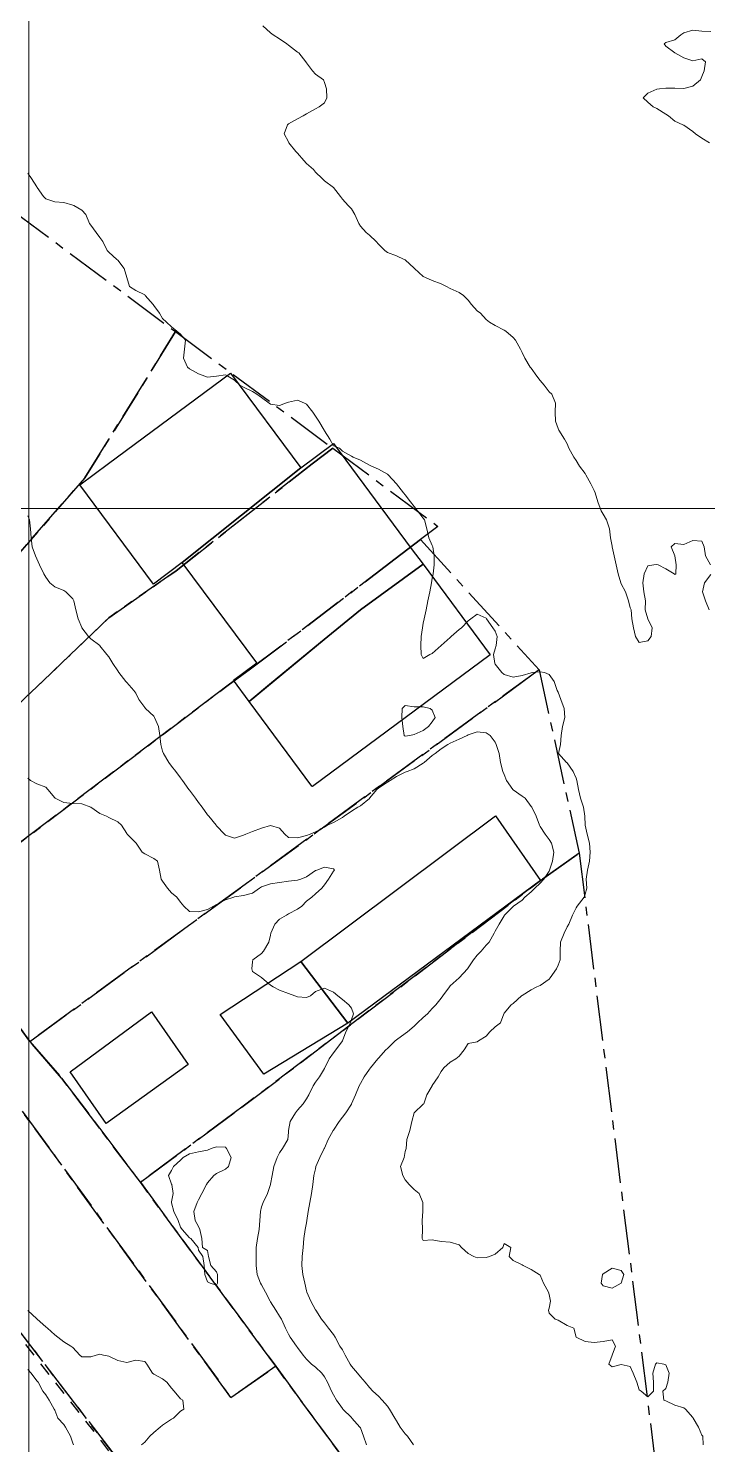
# Model space of a CAD drawing. Header units: centimetres. Extents: x 0 to 642158, y -847 to 649707.
# Drawn here: x 617166.8 to 617204.6, y 621535.3 to 621614.1 of the extents above; entities that cross this region are included whole.
import ezdxf

# ---------------------------------------------------------------- set-up
doc = ezdxf.new("R2010")
doc.units = ezdxf.units.CM
doc.header["$MEASUREMENT"] = 0
doc.linetypes.add('CENTERX2', pattern=[4, 2.5, -0.5, 0.5, -0.5])
doc.linetypes.add('JIS_02_0.7', pattern=[1.35, 0.75, -0.6])
for name, color, linetype, lineweight in [('MEV_grille', 254, 'Continuous', 9), ('WAL_parcellaire agricole', 7, 'JIS_02_0.7', 25), ('WAL_topographie 0.5', 253, 'Continuous', 20)]:
    doc.layers.add(name, color=color, linetype=linetype, lineweight=lineweight)
doc.layers.add('SPW_batiments', color=7, linetype='Continuous')
doc.layers.add('SPW_parcellaire cadastral', color=7, linetype='CENTERX2', lineweight=25, true_color=0xff0542)

# ---------------------------------------------------------------- blocks, each defined once
blk = doc.blocks.new('*U114')
at = {"layer": 'MEV_grille', "transparency": 33554687}
blk.add_lwpolyline([(-1338.461, 0), (1338.461, 0)], dxfattribs=at)
blk = doc.blocks.new('*U115')
at = {"layer": 'MEV_grille', "color": 0, "linetype": 'ByBlock', "lineweight": -2, "transparency": 16777216}
blk.add_blockref('*U114', (0, -800), dxfattribs=at)
blk = doc.blocks.new('*U112')
at = {"layer": 'MEV_grille', "transparency": 33554687}
blk.add_lwpolyline([(0, 1825.476), (0, -1825.476)], dxfattribs=at)
blk = doc.blocks.new('*U113')
at = {"layer": 'MEV_grille', "color": 0, "linetype": 'ByBlock', "lineweight": -2, "transparency": 16777216}
blk.add_blockref('*U112', (1800, 0), dxfattribs=at)

msp = doc.modelspace()

# ---------------------------------------------------------------- linework, layer by layer
at = {"layer": 'SPW_batiments'}
for points in [[(617171.231, 621589.885), (617178.029, 621594.926), (617181.939, 621589.652), (617175.344, 621584.373), (617173.735, 621583.18), (617169.639, 621588.704), (617171.231, 621589.885)], [(617175.344, 621584.373), (617181.939, 621589.652), (617183.754, 621590.998), (617188.081, 621585.163), (617188.734, 621584.281), (617185.25, 621581.747), (617183.235, 621580.096), (617180.31, 621577.675), (617179.064, 621576.644), (617178.187, 621577.827), (617179.484, 621578.789), (617175.344, 621584.373)], [(617179.064, 621576.644), (617183.235, 621580.096), (617185.25, 621581.747), (617188.734, 621584.281), (617192.477, 621579.235), (617182.583, 621571.899), (617182.556, 621571.935), (617179.064, 621576.644)], [(617195.272, 621566.676), (617184.557, 621558.741), (617181.93, 621562.16), (617192.771, 621570.276), (617195.272, 621566.676)], [(617181.93, 621562.16), (617184.557, 621558.741), (617179.887, 621555.895), (617177.455, 621559.224), (617181.93, 621562.16)], [(617175.673, 621556.424), (617171.108, 621553.14), (617169.107, 621556.023), (617173.623, 621559.357), (617175.673, 621556.424)]]:
    msp.add_lwpolyline(points, dxfattribs=at)
at = {"layer": 'SPW_parcellaire cadastral'}
for points in [[(617169.92, 621589.083), (617148.612, 621564.651), (617146.365, 621567.584), (617162.502, 621587.806), (617165.896, 621603.974), (617174.968, 621597.232), (617169.92, 621589.083)], [(617148.612, 621564.651), (617169.92, 621589.083), (617174.968, 621597.232), (617183.713, 621590.742), (617182.57, 621589.876), (617174.999, 621583.921), (617171.263, 621581.304), (617150.857, 621561.723), (617149.707, 621563.251), (617148.612, 621564.651)], [(617153.109, 621558.785), (617150.857, 621561.723), (617171.263, 621581.304), (617174.999, 621583.921), (617182.57, 621589.876), (617183.713, 621590.742), (617189.565, 621586.39), (617188.592, 621585.654), (617187.183, 621584.579), (617179.145, 621578.45), (617177.898, 621577.556), (617161.48, 621565.124), (617159.379, 621563.533), (617153.109, 621558.785)], [(617161.48, 621565.124), (617177.898, 621577.556), (617179.145, 621578.45), (617187.183, 621584.579), (617188.592, 621585.654), (617195.187, 621578.408), (617166.865, 621557.713), (617161.48, 621565.124)], [(617197.42, 621568.194), (617195.271, 621566.676), (617178.735, 621554.107), (617173.008, 621549.873), (617170.752, 621552.865), (617168.63, 621555.679), (617166.865, 621557.713), (617195.187, 621578.408), (617197.42, 621568.194)], [(617192.893, 621522.826), (617180.537, 621539.633), (617173.008, 621549.873), (617178.735, 621554.107), (617195.271, 621566.676), (617197.42, 621568.194), (617202.877, 621524.46), (617192.893, 621522.826)], [(617161.48, 621565.124), (617166.865, 621557.713), (617168.63, 621555.679), (617170.752, 621552.865), (617173.008, 621549.873), (617180.537, 621539.633), (617178.049, 621537.886), (617159.379, 621563.533), (617161.48, 621565.124)], [(617153.109, 621558.785), (617179.739, 621524.02), (617169.644, 621516.623), (617127.627, 621496.147), (617127.561, 621515.311), (617127.631, 621546.267), (617149.707, 621563.251), (617150.857, 621561.723), (617153.109, 621558.785)], [(617153.109, 621558.785), (617159.379, 621563.533), (617178.049, 621537.886), (617180.537, 621539.633), (617192.893, 621522.826), (617195.394, 621519.626), (617196.512, 621517.859), (617197.035, 621516.019), (617197.049, 621515.879), (617198.117, 621513.074), (617199.163, 621510.506), (617200.027, 621508.347), (617201.192, 621505.278), (617199.492, 621503.975), (617196.629, 621507.759), (617193.546, 621505.792), (617179.739, 621524.02), (617153.109, 621558.785)]]:
    msp.add_lwpolyline(points, dxfattribs=at)
at = {"layer": 'WAL_parcellaire agricole'}
msp.add_lwpolyline([(617178.694, 621525.406), (617169.395, 621516.805), (617204.2, 621470.91), (617145.554, 621439.653), (617141.804, 621440.07), (617130.136, 621457.818), (617127.298, 621493.501), (617126.094, 621527.1), (617126.792, 621546.3), (617149.99, 621562.103), (617178.694, 621525.406)], dxfattribs=at)
at = {"layer": 'WAL_topographie 0.5'}
for points in [[(617179.825, 621614.25), (617180.25, 621613.864), (617180.401, 621613.75), (617180.75, 621613.525), (617181.162, 621613.25), (617181.25, 621613.183), (617181.75, 621612.798), (617181.821, 621612.75), (617182.223, 621612.25), (617182.25, 621612.202), (617182.589, 621611.75), (617182.75, 621611.57), (617183.194, 621611.25), (617183.25, 621611.107), (617183.359, 621610.75), (617183.389, 621610.25), (617183.25, 621609.972), (617182.965, 621609.75), (617182.75, 621609.643), (617182.25, 621609.35), (617182.062, 621609.25), (617181.75, 621609.083), (617181.25, 621608.794), (617181.191, 621608.75), (617181.013, 621608.25), (617181.25, 621607.8), (617181.273, 621607.75), (617181.655, 621607.25), (617181.75, 621607.158), (617182.11, 621606.75), (617182.25, 621606.596), (617182.636, 621606.25), (617182.75, 621606.102), (617183.13, 621605.75), (617183.25, 621605.63), (617183.75, 621605.25), (617183.75, 621605.25), (617184.15, 621604.75), (617184.25, 621604.613), (617184.57, 621604.25), (617184.75, 621604.062), (617184.937, 621603.75), (617185.16, 621603.25), (617185.25, 621603.105), (617185.574, 621602.75), (617185.75, 621602.592), (617186.121, 621602.25), (617186.25, 621602.095), (617186.607, 621601.75), (617186.75, 621601.642), (617187.25, 621601.445), (617187.694, 621601.25), (617187.75, 621601.226), (617188.25, 621600.765), (617188.266, 621600.75), (617188.75, 621600.309), (617188.875, 621600.25), (617189.25, 621600.079), (617189.75, 621599.901), (617190.044, 621599.75), (617190.25, 621599.641), (617190.75, 621599.417), (617190.979, 621599.25), (617191.25, 621598.979), (617191.433, 621598.75), (617191.75, 621598.398), (617191.924, 621598.25), (617192.25, 621597.909), (617192.434, 621597.75), (617192.75, 621597.579), (617193.25, 621597.314), (617193.339, 621597.25), (617193.75, 621596.901), (617193.885, 621596.75), (617194.162, 621596.25), (617194.25, 621596.063), (617194.401, 621595.75), (617194.703, 621595.25), (617194.75, 621595.194), (617195.058, 621594.75), (617195.25, 621594.508), (617195.479, 621594.25), (617195.75, 621593.885), (617195.909, 621593.75), (617196.107, 621593.25), (617196.083, 621592.75), (617196.109, 621592.25), (617196.25, 621591.841), (617196.294, 621591.75), (617196.604, 621591.25), (617196.75, 621590.981), (617196.85, 621590.75), (617197.117, 621590.25), (617197.25, 621590.05), (617197.444, 621589.75), (617197.75, 621589.337), (617197.797, 621589.25), (617198.072, 621588.75), (617198.25, 621588.386), (617198.304, 621588.25), (617198.459, 621587.75), (617198.65, 621587.25), (617198.75, 621587.06), (617198.934, 621586.75), (617199.117, 621586.25), (617199.161, 621585.75), (617199.25, 621585.296), (617199.262, 621585.25), (617199.375, 621584.75), (617199.47, 621584.25), (617199.586, 621583.75), (617199.732, 621583.25), (617199.75, 621583.2), (617200.007, 621582.75), (617200.163, 621582.25), (617200.25, 621581.85), (617200.306, 621581.75), (617200.347, 621581.25), (617200.435, 621580.75), (617200.563, 621580.25), (617200.75, 621579.929), (617201.25, 621580.016), (617201.433, 621580.25), (617201.474, 621580.75), (617201.25, 621581.25), (617201.25, 621581.25), (617201.098, 621581.75), (617201.107, 621582.25), (617201.01, 621582.75), (617200.957, 621583.25), (617201.031, 621583.75), (617201.25, 621584.187), (617201.583, 621584.25), (617201.75, 621584.273), (617201.813, 621584.25), (617202.25, 621584.031), (617202.7, 621583.75), (617202.75, 621583.704), (617202.806, 621583.75), (617202.821, 621584.25), (617202.75, 621584.75), (617202.75, 621584.75), (617202.536, 621585.25), (617202.75, 621585.438), (617203.25, 621585.375), (617203.75, 621585.6), (617204.25, 621585.568), (617204.38, 621585.25), (617204.454, 621584.75), (617204.719, 621584.25)], [(617204.75, 621613.944), (617204.25, 621613.95), (617203.75, 621614.005), (617203.25, 621613.858), (617203.078, 621613.75), (617202.75, 621613.481), (617202.25, 621613.329), (617202.143, 621613.25), (617202.25, 621613.119), (617202.75, 621612.75), (617202.75, 621612.75), (617203.25, 621612.473), (617203.75, 621612.31), (617204.25, 621612.427), (617204.45, 621612.25), (617204.375, 621611.75), (617204.25, 621611.442), (617204.164, 621611.25), (617203.75, 621610.897), (617203.25, 621610.762), (617202.75, 621610.787), (617202.25, 621610.788), (617201.893, 621610.75), (617201.75, 621610.723), (617201.25, 621610.5), (617200.99, 621610.25), (617201.25, 621610.009), (617201.542, 621609.75), (617201.75, 621609.646), (617202.25, 621609.338), (617202.382, 621609.25), (617202.75, 621608.952), (617203.197, 621608.75), (617203.25, 621608.72), (617203.75, 621608.379), (617203.9, 621608.25), (617204.25, 621608), (617204.67, 621607.75)], [(617166.75, 621606.047), (617166.952, 621605.75), (617167.25, 621605.283), (617167.267, 621605.25), (617167.63, 621604.75), (617167.75, 621604.622), (617168.25, 621604.463), (617168.75, 621604.42), (617169.25, 621604.272), (617169.31, 621604.25), (617169.75, 621603.988), (617169.967, 621603.75), (617170.186, 621603.25), (617170.25, 621603.16), (617170.552, 621602.75), (617170.75, 621602.466), (617170.92, 621602.25), (617171.165, 621601.75), (617171.25, 621601.65), (617171.694, 621601.25), (617171.75, 621601.214), (617172.106, 621600.75), (617172.25, 621600.25), (617172.25, 621600.25), (617172.408, 621599.75), (617172.75, 621599.522), (617173.25, 621599.271), (617173.272, 621599.25), (617173.714, 621598.75), (617173.75, 621598.684), (617174.073, 621598.25), (617174.25, 621597.969), (617174.462, 621597.75), (617174.75, 621597.493), (617175.04, 621597.25), (617175.25, 621597.099), (617175.528, 621596.75), (617175.457, 621596.25), (617175.407, 621595.75), (617175.639, 621595.25), (617175.75, 621595.159), (617176.25, 621594.887), (617176.59, 621594.75), (617176.75, 621594.705), (617177.25, 621594.75), (617177.25, 621594.75), (617177.75, 621594.835), (617177.879, 621594.75), (617178.25, 621594.525), (617178.542, 621594.25), (617178.75, 621594.136), (617179.25, 621593.902), (617179.491, 621593.75), (617179.75, 621593.566), (617180.167, 621593.25), (617180.25, 621593.199), (617180.75, 621593.116), (617181.092, 621593.25), (617181.25, 621593.312), (617181.75, 621593.408), (617182.148, 621593.25), (617182.25, 621593.188), (617182.598, 621592.75), (617182.75, 621592.528), (617182.93, 621592.25), (617183.235, 621591.75), (617183.25, 621591.715), (617183.544, 621591.25), (617183.75, 621590.87), (617184.083, 621590.75), (617184.25, 621590.583), (617184.75, 621590.3), (617184.85, 621590.25), (617185.25, 621590.068), (617185.75, 621589.794), (617185.875, 621589.75), (617186.25, 621589.574), (617186.75, 621589.302), (617186.79, 621589.25), (617187.25, 621588.764), (617187.258, 621588.75), (617187.65, 621588.25), (617187.75, 621588.15), (617188.036, 621587.75), (617188.25, 621587.5), (617188.43, 621587.25), (617188.75, 621586.85), (617188.817, 621586.75), (617188.944, 621586.25), (617189.063, 621585.75), (617189.25, 621585.333), (617189.279, 621585.25), (617189.346, 621584.75), (617189.346, 621584.25), (617189.3, 621583.75), (617189.25, 621583.5), (617189.202, 621583.25), (617189.107, 621582.75), (617189.006, 621582.25), (617188.904, 621581.75), (617188.806, 621581.25), (617188.75, 621581), (617188.706, 621580.75), (617188.64, 621580.25), (617188.609, 621579.75), (617188.625, 621579.25), (617188.75, 621579.041), (617189.107, 621579.25), (617189.25, 621579.313), (617189.75, 621579.75), (617189.75, 621579.75), (617190.25, 621580.206), (617190.3, 621580.25), (617190.75, 621580.641), (617190.869, 621580.75), (617191.25, 621581.131), (617191.397, 621581.25), (617191.75, 621581.5), (617192.25, 621581.279), (617192.267, 621581.25), (617192.625, 621580.75), (617192.75, 621580.55), (617192.864, 621580.25), (617192.81, 621579.75), (617192.75, 621579.573), (617192.663, 621579.25), (617192.722, 621578.75), (617192.75, 621578.714), (617193.118, 621578.25), (617193.25, 621578.147), (617193.75, 621577.992), (617194.25, 621578.096), (617194.75, 621578.238), (617194.829, 621578.25), (617195.25, 621578.301), (617195.492, 621578.25), (617195.75, 621578.149), (617196.029, 621577.75), (617196.204, 621577.25), (617196.25, 621577.159), (617196.406, 621576.75), (617196.59, 621576.25), (617196.616, 621575.75), (617196.502, 621575.25), (617196.417, 621574.75), (617196.377, 621574.25), (617196.27, 621573.75), (617196.714, 621573.25), (617196.75, 621573.235), (617197.085, 621572.75), (617197.25, 621572.366), (617197.289, 621572.25), (617197.38, 621571.75), (617197.504, 621571.25), (617197.656, 621570.75), (617197.728, 621570.25), (617197.75, 621569.75), (617197.75, 621569.75), (617197.864, 621569.25), (617197.988, 621568.75), (617198.032, 621568.25), (617197.99, 621567.75), (617197.884, 621567.25), (617197.812, 621566.75), (617197.84, 621566.25), (617197.75, 621565.911), (617197.698, 621565.75), (617197.31, 621565.25), (617197.25, 621565.157), (617197.056, 621564.75), (617196.848, 621564.25), (617196.75, 621564.091), (617196.579, 621563.75), (617196.382, 621563.25), (617196.372, 621562.75), (617196.37, 621562.25), (617196.25, 621561.959), (617196.155, 621561.75), (617195.802, 621561.25), (617195.75, 621561.188), (617195.25, 621560.825), (617195.069, 621560.75), (617194.75, 621560.586), (617194.25, 621560.278), (617194.212, 621560.25), (617193.75, 621559.82), (617193.646, 621559.75), (617193.25, 621559.29), (617193.23, 621559.25), (617193.044, 621558.75), (617192.75, 621558.533), (617192.448, 621558.25), (617192.25, 621558.007), (617191.822, 621557.75), (617191.75, 621557.703), (617191.25, 621557.6), (617191.031, 621557.25), (617190.75, 621556.904), (617190.568, 621556.75), (617190.25, 621556.571), (617189.893, 621556.25), (617189.75, 621556.042), (617189.583, 621555.75), (617189.25, 621555.267), (617189.237, 621555.25), (617188.95, 621554.75), (617188.781, 621554.25), (617188.75, 621554.226), (617188.25, 621553.75), (617188.25, 621553.75), (617188.11, 621553.25), (617187.992, 621552.75), (617187.825, 621552.25), (617187.792, 621551.75), (617187.75, 621551.583), (617187.679, 621551.25), (617187.475, 621550.75), (617187.602, 621550.25), (617187.75, 621550.015), (617187.964, 621549.75), (617188.25, 621549.477), (617188.513, 621549.25), (617188.729, 621548.75), (617188.733, 621548.25), (617188.687, 621547.75), (617188.712, 621547.25), (617188.683, 621546.75), (617188.75, 621546.625), (617189.25, 621546.667), (617189.75, 621546.575), (617190.25, 621546.542), (617190.75, 621546.393), (617190.881, 621546.25), (617191.25, 621545.91), (617191.558, 621545.75), (617191.75, 621545.661), (617192.25, 621545.69), (617192.438, 621545.75), (617192.75, 621545.875), (617193.167, 621546.25), (617193.25, 621546.464), (617193.625, 621546.25), (617193.528, 621545.75), (617193.75, 621545.528), (617194.25, 621545.286), (617194.306, 621545.25), (617194.75, 621545.028), (617195.204, 621544.75), (617195.25, 621544.7), (617195.43, 621544.25), (617195.719, 621543.75), (617195.75, 621543.625), (617195.829, 621543.25), (617195.75, 621542.875), (617195.717, 621542.75), (617195.75, 621542.583), (617196.083, 621542.25), (617196.25, 621542.2), (617196.75, 621541.9), (617197.125, 621541.75), (617197.25, 621541.251), (617197.25, 621541.25), (617197.75, 621541.018), (617198.25, 621540.95), (617198.75, 621541.016), (617199.25, 621541.1), (617199.434, 621540.75), (617199.25, 621540.25), (617199.25, 621540.25), (617199.07, 621539.75), (617199.25, 621539.609), (617199.75, 621539.732), (617200.25, 621539.613), (617200.431, 621539.25), (617200.634, 621538.75), (617200.75, 621538.327), (617200.868, 621538.25), (617201.25, 621537.94), (617201.559, 621538.25), (617201.548, 621538.75), (617201.523, 621539.25), (617201.672, 621539.75), (617201.75, 621539.821), (617202.139, 621539.75), (617202.25, 621539.706), (617202.428, 621539.25), (617202.346, 621538.75), (617202.25, 621538.393), (617202.083, 621538.25), (617202.135, 621537.75), (617202.25, 621537.71), (617202.75, 621537.474), (617203.25, 621537.325), (617203.344, 621537.25), (617203.75, 621536.786), (617203.771, 621536.75), (617204.056, 621536.25), (617204.25, 621535.794), (617204.296, 621535.75), (617204.321, 621535.25)], [(617166.75, 621586.985), (617166.847, 621586.75), (617166.906, 621586.25), (617166.93, 621585.75), (617166.999, 621585.25), (617167.17, 621584.75), (617167.25, 621584.581), (617167.401, 621584.25), (617167.633, 621583.75), (617167.75, 621583.553), (617167.971, 621583.25), (617168.25, 621583.017), (617168.75, 621582.813), (617168.862, 621582.75), (617169.25, 621582.354), (617169.31, 621582.25), (617169.425, 621581.75), (617169.545, 621581.25), (617169.75, 621580.759), (617169.754, 621580.75), (617170.12, 621580.25), (617170.25, 621580.12), (617170.746, 621579.75), (617170.75, 621579.746), (617171.153, 621579.25), (617171.25, 621579.122), (617171.481, 621578.75), (617171.75, 621578.342), (617171.81, 621578.25), (617172.196, 621577.75), (617172.25, 621577.692), (617172.655, 621577.25), (617172.75, 621577.103), (617172.922, 621576.75), (617173.25, 621576.304), (617173.293, 621576.25), (617173.75, 621575.816), (617173.799, 621575.75), (617174.01, 621575.25), (617174.091, 621574.75), (617174.148, 621574.25), (617174.25, 621573.883), (617174.288, 621573.75), (617174.59, 621573.25), (617174.75, 621573.043), (617174.987, 621572.75), (617175.25, 621572.397), (617175.362, 621572.25), (617175.714, 621571.75), (617175.75, 621571.701), (617176.077, 621571.25), (617176.25, 621571.02), (617176.451, 621570.75), (617176.75, 621570.339), (617176.821, 621570.25), (617177.221, 621569.75), (617177.25, 621569.717), (617177.699, 621569.25), (617177.75, 621569.202), (617178.25, 621569.038), (617178.75, 621569.197), (617178.881, 621569.25), (617179.25, 621569.409), (617179.75, 621569.596), (617180.25, 621569.743), (617180.75, 621569.587), (617181.048, 621569.25), (617181.25, 621569.074), (617181.75, 621569.046), (617182.25, 621569.178), (617182.453, 621569.25), (617182.75, 621569.388), (617183.25, 621569.649), (617183.422, 621569.75), (617183.75, 621569.911), (617184.25, 621570.179), (617184.35, 621570.25), (617184.75, 621570.539), (617185.101, 621570.75), (617185.25, 621570.838), (617185.75, 621571.244), (617185.755, 621571.25), (617186.169, 621571.75), (617186.25, 621571.822), (617186.75, 621572.145), (617186.909, 621572.25), (617187.25, 621572.474), (617187.75, 621572.71), (617187.851, 621572.75), (617188.25, 621572.901), (617188.75, 621573.204), (617188.805, 621573.25), (617189.25, 621573.64), (617189.406, 621573.75), (617189.75, 621574.007), (617190.122, 621574.25), (617190.25, 621574.324), (617190.75, 621574.535), (617191.192, 621574.75), (617191.25, 621574.783), (617191.75, 621574.947), (617192.25, 621574.894), (617192.465, 621574.75), (617192.75, 621574.369), (617192.805, 621574.25), (617192.964, 621573.75), (617193.037, 621573.25), (617193.174, 621572.75), (617193.25, 621572.573), (617193.381, 621572.25), (617193.725, 621571.75), (617193.75, 621571.727), (617194.25, 621571.372), (617194.42, 621571.25), (617194.75, 621570.793), (617194.78, 621570.75), (617195.025, 621570.25), (617195.216, 621569.75), (617195.25, 621569.681), (617195.533, 621569.25), (617195.75, 621568.96), (617195.888, 621568.75), (617196.013, 621568.25), (617195.945, 621567.75), (617195.779, 621567.25), (617195.75, 621567.203), (617195.448, 621566.75), (617195.25, 621566.533), (617194.946, 621566.25), (617194.75, 621566.043), (617194.403, 621565.75), (617194.25, 621565.573), (617193.771, 621565.25), (617193.75, 621565.224), (617193.27, 621564.75), (617193.25, 621564.717), (617192.97, 621564.25), (617192.75, 621563.857), (617192.696, 621563.75), (617192.419, 621563.25), (617192.25, 621563.076), (617191.97, 621562.75), (617191.75, 621562.518), (617191.536, 621562.25), (617191.25, 621561.814), (617191.207, 621561.75), (617190.75, 621561.255), (617190.744, 621561.25), (617190.25, 621560.806), (617190.201, 621560.75), (617189.841, 621560.25), (617189.75, 621560.132), (617189.452, 621559.75), (617189.25, 621559.546), (617188.975, 621559.25), (617188.75, 621559.056), (617188.42, 621558.75), (617188.25, 621558.569), (617187.87, 621558.25), (617187.75, 621558.149), (617187.25, 621557.805), (617187.184, 621557.75), (617186.75, 621557.329), (617186.671, 621557.25), (617186.25, 621556.785), (617186.22, 621556.75), (617185.812, 621556.25), (617185.75, 621556.167), (617185.463, 621555.75), (617185.25, 621555.368), (617185.186, 621555.25), (617184.981, 621554.75), (617184.764, 621554.25), (617184.75, 621554.225), (617184.442, 621553.75), (617184.25, 621553.491), (617184.077, 621553.25), (617183.75, 621552.773), (617183.734, 621552.75), (617183.461, 621552.25), (617183.25, 621551.771), (617183.242, 621551.75), (617183, 621551.25), (617182.778, 621550.75), (617182.75, 621550.625), (617182.663, 621550.25), (617182.601, 621549.75), (617182.528, 621549.25), (617182.431, 621548.75), (617182.342, 621548.25), (617182.272, 621547.75), (617182.25, 621547.625), (617182.172, 621547.25), (617182.097, 621546.75), (617182.071, 621546.25), (617182.004, 621545.75), (617181.987, 621545.25), (617182.053, 621544.75), (617182.152, 621544.25), (617182.25, 621543.831), (617182.272, 621543.75), (617182.49, 621543.25), (617182.75, 621542.78), (617182.766, 621542.75), (617183.094, 621542.25), (617183.25, 621542.042), (617183.485, 621541.75), (617183.75, 621541.393), (617183.838, 621541.25), (617184.115, 621540.75), (617184.25, 621540.541), (617184.411, 621540.25), (617184.686, 621539.75), (617184.75, 621539.644), (617185.09, 621539.25), (617185.25, 621539.047), (617185.512, 621538.75), (617185.75, 621538.447), (617185.939, 621538.25), (617186.25, 621537.972), (617186.465, 621537.75), (617186.75, 621537.411), (617186.869, 621537.25), (617187.159, 621536.75), (617187.25, 621536.589), (617187.468, 621536.25), (617187.75, 621535.88), (617187.863, 621535.75), (617188.198, 621535.25)], [(617204.75, 621583.714), (617204.389, 621583.25), (617204.288, 621582.75), (617204.447, 621582.25), (617204.657, 621581.75)], [(617187.75, 621574.703), (617188, 621574.75), (617188.25, 621574.8), (617188.75, 621575.024), (617189.03, 621575.25), (617189.25, 621575.512), (617189.404, 621575.75), (617189.25, 621576.167), (617189.139, 621576.25), (617188.75, 621576.336), (617188.25, 621576.345), (617187.75, 621576.411), (617187.571, 621576.25), (617187.548, 621575.75), (617187.62, 621575.25), (617187.692, 621574.75), (617187.75, 621574.703)], [(617166.75, 621572.364), (617166.904, 621572.25), (617167.25, 621572.05), (617167.75, 621571.871), (617167.861, 621571.75), (617168.25, 621571.283), (617168.277, 621571.25), (617168.75, 621571.023), (617169.25, 621570.955), (617169.75, 621570.94), (617170.25, 621570.75), (617170.25, 621570.75), (617170.75, 621570.412), (617171.125, 621570.25), (617171.25, 621570.189), (617171.75, 621569.946), (617171.954, 621569.75), (617172.25, 621569.286), (617172.281, 621569.25), (617172.75, 621568.781), (617172.775, 621568.75), (617173.107, 621568.25), (617173.25, 621568.159), (617173.75, 621567.898), (617173.972, 621567.75), (617174.078, 621567.25), (617174.169, 621566.75), (617174.25, 621566.629), (617174.518, 621566.25), (617174.75, 621565.993), (617175.031, 621565.75), (617175.25, 621565.47), (617175.433, 621565.25), (617175.75, 621564.944), (617176.25, 621564.922), (617176.75, 621565.064), (617177.076, 621565.25), (617177.25, 621565.332), (617177.75, 621565.592), (617178.207, 621565.75), (617178.25, 621565.761), (617178.75, 621565.836), (617179.25, 621565.969), (617179.642, 621566.25), (617179.75, 621566.326), (617180.25, 621566.498), (617180.75, 621566.559), (617181.25, 621566.638), (617181.75, 621566.696), (617181.932, 621566.75), (617182.25, 621566.871), (617182.75, 621567.227), (617182.822, 621567.25), (617183.25, 621567.417), (617183.75, 621567.333), (617183.817, 621567.25), (617183.75, 621567.204), (617183.472, 621566.75), (617183.25, 621566.442), (617183.107, 621566.25), (617182.75, 621565.938), (617182.542, 621565.75), (617182.25, 621565.522), (617181.995, 621565.25), (617181.75, 621565.079), (617181.25, 621564.823), (617181.143, 621564.75), (617180.75, 621564.53), (617180.494, 621564.25), (617180.276, 621563.75), (617180.25, 621563.641), (617180.157, 621563.25), (617179.854, 621562.75), (617179.75, 621562.613), (617179.263, 621562.25), (617179.25, 621562.15), (617179.211, 621561.75), (617179.25, 621561.617), (617179.75, 621561.269), (617179.769, 621561.25), (617180.25, 621560.856), (617180.396, 621560.75), (617180.75, 621560.576), (617181.25, 621560.383), (617181.611, 621560.25), (617181.75, 621560.199), (617182.25, 621560.155), (617182.469, 621560.25), (617182.75, 621560.487), (617183.25, 621560.687), (617183.75, 621560.454), (617184, 621560.25), (617184.25, 621560.046), (617184.614, 621559.75), (617184.75, 621559.573), (617184.865, 621559.25), (617184.75, 621558.944), (617184.692, 621558.75), (617184.446, 621558.25), (617184.25, 621557.75), (617184.25, 621557.75), (617183.892, 621557.25), (617183.75, 621557.08), (617183.506, 621556.75), (617183.274, 621556.25), (617183.25, 621556.205), (617182.968, 621555.75), (617182.75, 621555.453), (617182.625, 621555.25), (617182.39, 621554.75), (617182.25, 621554.513), (617182.068, 621554.25), (617181.75, 621553.886), (617181.634, 621553.75), (617181.341, 621553.25), (617181.256, 621552.75), (617181.25, 621552.659), (617181.207, 621552.25), (617180.911, 621551.75), (617180.75, 621551.516), (617180.617, 621551.25), (617180.44, 621550.75), (617180.341, 621550.25), (617180.25, 621549.764), (617180.247, 621549.75), (617180.074, 621549.25), (617179.833, 621548.75), (617179.75, 621548.5), (617179.686, 621548.25), (617179.661, 621547.75), (617179.619, 621547.25), (617179.522, 621546.75), (617179.449, 621546.25), (617179.448, 621545.75), (617179.454, 621545.25), (617179.507, 621544.75), (617179.697, 621544.25), (617179.75, 621544.16), (617179.977, 621543.75), (617180.231, 621543.25), (617180.25, 621543.214), (617180.541, 621542.75), (617180.75, 621542.421), (617180.862, 621542.25), (617181.089, 621541.75), (617181.25, 621541.426), (617181.34, 621541.25), (617181.693, 621540.75), (617181.75, 621540.672), (617182.06, 621540.25), (617182.25, 621540.03), (617182.536, 621539.75), (617182.75, 621539.576), (617183.112, 621539.25), (617183.25, 621539.044), (617183.414, 621538.75), (617183.643, 621538.25), (617183.75, 621538.051), (617183.921, 621537.75), (617184.25, 621537.287), (617184.278, 621537.25), (617184.75, 621536.772), (617184.774, 621536.75), (617185.227, 621536.25), (617185.25, 621536.198), (617185.429, 621535.75), (617185.587, 621535.25)], [(617177.302, 621544.25), (617177.25, 621544.153), (617176.9, 621544.25), (617176.75, 621544.325), (617176.598, 621544.75), (617176.556, 621545.25), (617176.483, 621545.75), (617176.25, 621546.1), (617176.222, 621546.25), (617175.825, 621546.75), (617175.75, 621546.785), (617175.342, 621547.25), (617175.25, 621547.382), (617175.121, 621547.75), (617174.865, 621548.25), (617174.75, 621548.722), (617174.744, 621548.75), (617174.75, 621548.792), (617174.827, 621549.25), (617174.758, 621549.75), (617174.75, 621549.779), (617174.572, 621550.25), (617174.75, 621550.526), (617174.848, 621550.75), (617175.25, 621551.108), (617175.398, 621551.25), (617175.75, 621551.458), (617176.25, 621551.578), (617176.75, 621551.662), (617176.95, 621551.75), (617177.25, 621551.857), (617177.75, 621551.837), (617177.803, 621551.75), (617178.063, 621551.25), (617177.907, 621550.75), (617177.75, 621550.607), (617177.25, 621550.369), (617177.094, 621550.25), (617176.75, 621549.842), (617176.698, 621549.75), (617176.438, 621549.25), (617176.25, 621548.905), (617176.166, 621548.75), (617175.988, 621548.25), (617176.054, 621547.75), (617176.25, 621547.404), (617176.318, 621547.25), (617176.42, 621546.75), (617176.464, 621546.25), (617176.75, 621546.083), (617176.803, 621545.75), (617176.921, 621545.25), (617177.25, 621544.885), (617177.298, 621544.75), (617177.302, 621544.25)], [(617199.75, 621544.25), (617199.75, 621544.25), (617199.25, 621543.972), (617198.75, 621544.105), (617198.645, 621544.25), (617198.724, 621544.75), (617198.75, 621544.778), (617199.25, 621545.087), (617199.75, 621544.959), (617199.898, 621544.75), (617199.75, 621544.25)], [(617166.75, 621542.742), (617167.25, 621542.266), (617167.266, 621542.25), (617167.75, 621541.82), (617167.843, 621541.75), (617168.25, 621541.377), (617168.413, 621541.25), (617168.75, 621540.996), (617169.135, 621540.75), (617169.25, 621540.676), (617169.65, 621540.25), (617169.75, 621540.156), (617170.25, 621540.153), (617170.559, 621540.25), (617170.75, 621540.31), (617170.961, 621540.25), (617171.25, 621540.198), (617171.75, 621539.958), (617172.25, 621539.841), (617172.75, 621539.965), (617173.25, 621539.897), (617173.373, 621539.75), (617173.68, 621539.25), (617173.75, 621539.188), (617174.25, 621538.924), (617174.481, 621538.75), (617174.75, 621538.417), (617174.887, 621538.25), (617175.25, 621537.82), (617175.365, 621537.75), (617175.432, 621537.25), (617175.25, 621537.13), (617174.854, 621536.75), (617174.75, 621536.679), (617174.25, 621536.353), (617174.111, 621536.25), (617173.75, 621535.948), (617173.545, 621535.75), (617173.25, 621535.414), (617173.081, 621535.25)], [(617166.75, 621539.459), (617166.936, 621539.25), (617167.25, 621538.818), (617167.318, 621538.75), (617167.592, 621538.25), (617167.75, 621538.048), (617167.929, 621537.75), (617168.217, 621537.25), (617168.25, 621537.187), (617168.427, 621536.75), (617168.75, 621536.386), (617168.851, 621536.25), (617169.122, 621535.75), (617169.25, 621535.357), (617169.286, 621535.25)]]:
    msp.add_lwpolyline(points, dxfattribs=at)

# ---------------------------------------------------------------- block references
at = {"layer": 'MEV_grille', "transparency": 33554687}
for name, p in [('*U113', (615366.814, 620593.644)), ('*U115', (616669.481, 622387.381))]:
    msp.add_blockref(name, p, dxfattribs=at)

doc.saveas('drawing.dxf')
